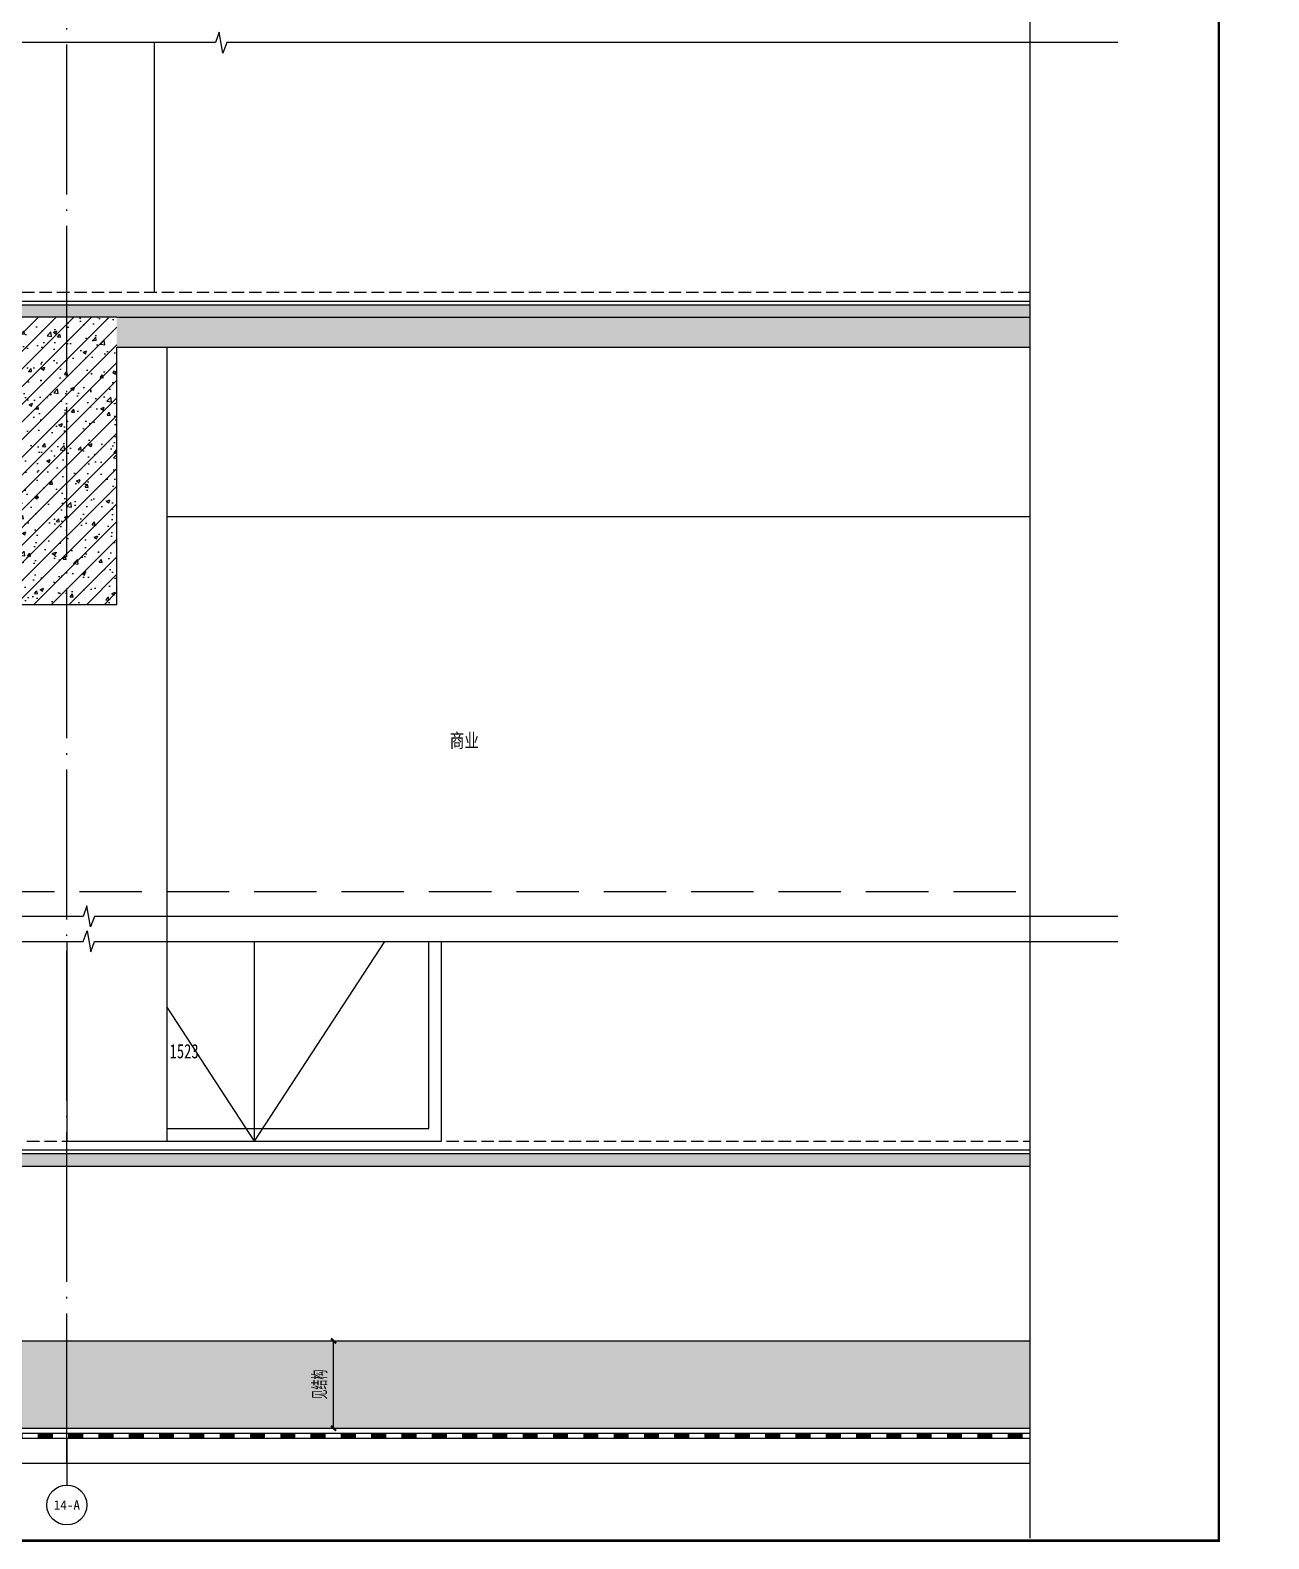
# Model space of a CAD drawing. Extents: x 57342 to 87103, y 19822 to 43940.
# Drawn here: x 64262 to 69223, y 24189 to 30232 of the extents above; entities that cross this region are included whole.
import ezdxf
from ezdxf.enums import TextEntityAlignment as Align

# ---------------------------------------------------------------- set-up
doc = ezdxf.new("R2010")
doc.units = 0
doc.header["$LTSCALE"] = 1000
doc.header["$MEASUREMENT"] = 0
doc.linetypes.add('DASH', pattern=[0.35, 0.25, -0.1])
doc.linetypes.add('DOTE', pattern=[2.42, 2, -0.2, 0.02, -0.2])
for name, color, linetype in [('01-标注_尺寸', 124, 'Continuous'), ('01-标注_符号', 200, 'Continuous'), ('01-标注_轴线坐标', 132, 'Continuous'), ('02-TEXT_标注', 130, 'Continuous'), ('02-TEXT_轴号', 7, 'Continuous'), ('05-填充_天正', 26, 'Continuous'), ('A-C_门', 150, 'Continuous'), ('A-O_防水层', 222, 'Continuous'), ('A-STR-面层', 191, 'Continuous'), ('A-SUR_保温', 222, 'Continuous'), ('A-SUR_吊顶', 40, 'Continuous'), ('A-SUR_面层', 191, 'Continuous'), ('A-TECH_结构', 21, 'Continuous'), ('A_AXIS-轴线', 36, 'DOTE'), ('A_STR-砼墙', 51, 'Continuous'), ('A_STR-砼柱', 51, 'Continuous')]:
    doc.layers.add(name, color=color, linetype=linetype)
doc.styles.add('_TCH_AXIS', font='STXIHEI_0.TTF', dxfattribs={"width": 0.75})
doc.styles.add('_TCH_DIM_T3', font='ros.shx', dxfattribs={"width": 0.705882, "bigfont": 'jd.shx'})
doc.styles.get("Standard").update_dxf_attribs({"font": 'STXIHEI_0.TTF', "width": 0.75})
doc.dimstyles.new('_TCH_ARCH&&20', dxfattribs={"dimtxt": 59.5, "dimasz": 20, "dimexe": 50, "dimexo": 60, "dimgap": 25.25, "dimtad": 1, "dimdec": 0, "dimzin": 0, "dimdsep": 46, "dimtxsty": '_TCH_DIM_T3', "dimblk": 'ARCHTICK', "dimcen": 0.09, "dimclrt": 7, "dimazin": 2, "dimtfac": 1, "dimtdec": 0, "dimtix": 1, "dimtmove": 2, "dimatfit": 3, "dimfxl": 0, "dimtolj": 1, "dimtzin": 0, "dimarcsym": 0})
pattern_1 = [(45, (0, 0), (-35.35534, 35.35534), []), (50, (0, 0), (143.45204, -12.55043), [15, -165]), (355, (0, 0), (-27.75027, 150.43843), [12, -132]), (100.4514, (11.95, -1.05), (115.70188, 137.8879), [12.74804, -140.22842]), (46.1842, (0, 40), (213.4482, -33.1038), [22.5, -247.5]), (96.6356, (17.79, 37.24), (186.93254, 194.8236), [19.12206, -210.3426]), (351.1842, (0, 40), (186.9324, 194.8237), [18, -198]), (21, (20, 30), (119.38141, -80.52378), [15, -165]), (326, (20, 30), (48.66307, 145.03), [12, -132]), (71.4514, (29.95, 23.29), (168.04453, 64.5061), [12.74804, -140.22842]), (37.5, (0, 0), (2.43197, 66.57877), [0, -130.4, 0, -134, 0, -132.5]), (7.5, (0, 0), (52.61391, 78.88234), [0, -76.4, 0, -127.4, 0, -50.5]), (327.5, (-44.6, 0), (106.764487, -4.510974), [0, -50, 0, -156, 0, -207]), (317.5, (-64.6, 0), (116.63723, 20.021), [0, -65, 0, -103.6, 0, -147])]
pattern_2 = [(50, (0, 0), (36.436934, -3.187817), [3.81, -41.91]), (355, (0, 0), (-7.048565, 38.211329), [3.048, -33.528]), (100.451, (3.036, -0.266), (29.3885, 35.023338), [3.238, -35.618]), (46.1842, (0, 10.16), (54.215808, -8.408466), [5.715, -62.865]), (96.6356, (4.52, 9.46), (47.480847, 49.48511), [4.857, -53.427]), (351.184, (0, 10.16), (47.48092, 49.485024), [4.572, -50.292]), (21, (5.08, 7.62), (30.322976, -20.453104), [3.81, -41.91]), (326, (5.08, 7.62), (12.360406, 36.837593), [3.048, -33.528]), (71.4514, (7.607, 5.916), (42.683298, 16.384572), [3.238, -35.618]), (37.5, (0, 0), (0.6177207, 16.9110078), [0, -33.1216, 0, -34.036, 0, -33.655]), (7.5, (0, 0), (13.3639325, 20.036115), [0, -19.4056, 0, -32.3596, 0, -12.827]), (327.5, (-11.328, 0), (27.118119, -1.1457488), [0, -12.7, 0, -39.624, 0, -52.578]), (317.5, (-16.408, 0), (29.625836, 5.085298), [0, -16.51, 0, -26.3144, 0, -37.338])]

# ---------------------------------------------------------------- blocks, each defined once
blk = doc.blocks.new('图框-A1+1-4')
for points, const_width in [([(0, 0), (1051, 0), (1051, 594), (0, 594)], 0.05), ([(976, 584), (25, 584), (25, 10), (976, 10)], 0.5)]:
    blk.add_lwpolyline(points, close=True, dxfattribs=dict(const_width=const_width))
blk = doc.blocks.new('$LinePat$防水层2')
at = {"color": 0}
blk.add_line((0, 0), (600, 0), dxfattribs=at)
blk.add_solid([(150, 0), (450, 0), (150, -100), (450, -100)], dxfattribs=at)
blk = doc.blocks.new('_ArchTick')
at = {"color": 0, "linetype": 'ByBlock', "const_width": 0.4}
blk.add_lwpolyline([(-0.5, -0.5), (0.5, 0.5)], dxfattribs=at)
blk = doc.blocks.new('*D255')
at = {"layer": '01-标注_尺寸', "color": 0, "lineweight": -2, "transparency": 16777216}
for p, q in [((65198.4, 24981.6), (65527.5, 24981.6)), ((65477.5, 24631.6), (65477.5, 24981.6)), ((65198.4, 24631.6), (65527.5, 24631.6))]:
    blk.add_line(p, q, dxfattribs=at)
at = {"layer": 'Defpoints', "color": 0, "transparency": 16777216}
for p in [(65138.4, 24981.6), (65477.5, 24981.6), (65138.4, 24631.6)]:
    blk.add_point(p, dxfattribs=at)
at = {"layer": '01-标注_尺寸', "color": 0, "lineweight": -2, "transparency": 16777216, "xscale": 20, "yscale": 20, "zscale": 20}
for p, rotation in [((65477.5, 24981.6), 90), ((65477.5, 24631.6), 270)]:
    blk.add_blockref('_ArchTick', p, dxfattribs=dict(at, rotation=rotation))
at = {"layer": '01-标注_尺寸', "color": 7, "transparency": 16777216, "insert": (65422.5, 24806.6), "char_height": 59.5, "attachment_point": 5, "rotation": 90, "style": '_TCH_DIM_T3'}
blk.add_mtext('\\A1;见结构', dxfattribs=at)

msp = doc.modelspace()

# ---------------------------------------------------------------- hatches: boundary and pattern name
at = {"layer": '05-填充_天正'}
h = msp.add_hatch(dxfattribs=at)
h.set_pattern_fill('AR-CONC', color=256, scale=20, style=0)
h.set_pattern_definition(pattern_2)
h.paths.add_polyline_path([(62409.4, 29131.6), (62409.4, 29081.6), (64409.4, 29081.6), (64409.4, 29131.6)])
h = msp.add_hatch(dxfattribs=at)
h.set_pattern_fill('AR-CONC', color=256, scale=20, style=0)
h.set_pattern_definition(pattern_2)
h.paths.add_polyline_path([(64409.4, 29131.6), (64409.4, 29081.6), (68267.4, 29081.6), (68267.4, 29131.6)])
h = msp.add_hatch(dxfattribs=at)
h.set_pattern_fill('钢筋混凝土', color=256, scale=20, style=0)
h.set_pattern_definition(pattern_1)
h.paths.add_polyline_path([(64209.4, 29081.6), (64209.4, 27931.6), (64609.4, 27931.6), (64609.4, 29081.6)])
h = msp.add_hatch(dxfattribs=at)
h.set_pattern_fill('钢筋混凝土', color=256, scale=20, style=0)
h.set_pattern_definition(pattern_1)
h.paths.add_polyline_path([(64609.4, 29081.6), (64609.4, 28961.6), (68267.4, 28961.6), (68267.4, 29081.6)])
h = msp.add_hatch(dxfattribs=at)
h.set_pattern_fill('AR-CONC', color=256, scale=20, style=0)
h.set_pattern_definition(pattern_2)
h.paths.add_polyline_path([(62009.4, 25731.6), (62009.4, 25681.6), (68267.4, 25681.6), (68267.4, 25731.6)])
h = msp.add_hatch(dxfattribs=at)
h.set_pattern_fill('钢筋混凝土', color=256, scale=20, style=0)
h.set_pattern_definition(pattern_1)
h.paths.add_polyline_path([(62009.4, 24981.6), (61609.4, 24631.6), (68267.4, 24631.6), (68267.4, 24981.6)])

# ---------------------------------------------------------------- linework, layer by layer
at = {"layer": '01-标注_符号'}
for points in [[(68267.4, 24190.8), (68267.4, 33577.9), (68225.4, 33593.2), (68309.4, 33608), (68267.4, 33622.9), (68267.4, 43010)], [(68617.4, 30181.6), (65049.8, 30181.6), (65034.5, 30139.6), (65019.7, 30223.6), (65004.8, 30181.6), (61437.2, 30181.6)], [(68617.4, 26681.6), (64519.9, 26681.6), (64504.6, 26639.6), (64489.8, 26723.6), (64474.9, 26681.6), (60377.5, 26681.6)], [(60377.5, 26581.6), (64474.9, 26581.6), (64490.2, 26623.6), (64505, 26539.6), (64519.9, 26581.6), (68617.4, 26581.6)]]:
    msp.add_lwpolyline(points, dxfattribs=at)
at = {"layer": '01-标注_轴线坐标'}
msp.add_line((64409.4, 24591.6), (64409.4, 24404.1), dxfattribs=at)
msp.add_circle((64409.4, 24324.1), 80, dxfattribs=at)
at = {"layer": 'A-C_门'}
for points in [[(64409.4, 26581.6), (64409.4, 25781.6), (65909.4, 25781.6), (65909.4, 26581.6)], [(64809.4, 25831.6), (65859.4, 25831.6), (65859.4, 26581.6)], [(65159.4, 26581.6), (65159.4, 25781.6)], [(65681.1, 26581.6), (65159.4, 25781.6)], [(64809.4, 26318.2), (65159.4, 25781.6)]]:
    msp.add_lwpolyline(points, dxfattribs=at)
at = {"layer": 'A-STR-面层', "linetype": 'DASH', "ltscale": 0.2}
for points in [[(62409.4, 29181.6), (68267.4, 29181.6)], [(62009.4, 25781.6), (68267.4, 25781.6)]]:
    msp.add_lwpolyline(points, dxfattribs=at)
at = {"layer": 'A-STR-面层'}
for points in [[(62409.4, 29146.6), (68267.4, 29146.6)], [(62009.4, 25746.6), (68267.4, 25746.6)]]:
    msp.add_lwpolyline(points, dxfattribs=at)
at = {"layer": 'A-SUR_保温'}
for p, q in [((61349.9, 24611.6), (68267.4, 24611.6)), ((61569.4, 24591.6), (68267.4, 24591.6))]:
    msp.add_line(p, q, dxfattribs=at)
msp.add_lwpolyline([(61349.9, 24491.6), (68267.4, 24491.6)], dxfattribs=at)
at = {"layer": 'A-SUR_吊顶', "linetype": 'DASH'}
msp.add_line((62009.4, 26781.6), (68267.4, 26781.6), dxfattribs=at)
at = {"layer": 'A-SUR_面层'}
for p, q in [((62409.4, 29131.6), (64409.4, 29131.6)), ((64409.4, 29131.6), (68267.4, 29131.6)), ((64609.4, 29081.6), (68267.4, 29081.6)), ((62009.4, 25731.6), (68267.4, 25731.6)), ((62009.4, 25681.6), (68267.4, 25681.6))]:
    msp.add_line(p, q, dxfattribs=at)
at = {"layer": 'A-TECH_结构'}
for points in [[(64759.4, 30181.6), (64759.4, 29181.6)], [(64809.4, 28961.6), (64809.4, 25781.6)], [(68267.4, 28281.6), (64809.4, 28281.6)]]:
    msp.add_lwpolyline(points, dxfattribs=at)
at = {"layer": 'A_AXIS-轴线', "ltscale": 0.3}
msp.add_line((64409.4, 24491.6), (64409.4, 37751.5), dxfattribs=at)
at = {"layer": 'A_STR-砼墙'}
for p, q in [((64609.4, 29081.6), (68267.4, 29081.6)), ((64609.4, 28961.6), (68267.4, 28961.6)), ((62009.4, 24981.6), (68267.4, 24981.6)), ((61609.4, 24631.6), (68267.4, 24631.6))]:
    msp.add_line(p, q, dxfattribs=at)
at = {"layer": 'A_STR-砼柱'}
for p, q in [((64609.4, 29081.6), (64209.4, 29081.6)), ((64609.4, 27931.6), (64609.4, 28961.6)), ((64209.4, 27931.6), (64609.4, 27931.6))]:
    msp.add_line(p, q, dxfattribs=at)

# ---------------------------------------------------------------- block references
at = {"xscale": 20, "yscale": 20, "zscale": 20, "rotation": 270}
msp.add_blockref('图框-A1+1-4', (57342.2, 43701.6), dxfattribs=at)
at = {"layer": 'A-O_防水层', "xscale": 0.202266081917144, "yscale": 0.2, "zscale": 0.2, "rotation": 359.9999999999999}
for p in [(64141.1, 24611.6), (64262.5, 24611.6), (64383.9, 24611.6), (64505.2, 24611.6), (64626.6, 24611.6), (64747.9, 24611.6), (64869.3, 24611.6), (64990.6, 24611.6), (65112, 24611.6), (65233.4, 24611.6), (65354.7, 24611.6), (65476.1, 24611.6), (65597.4, 24611.6), (65718.8, 24611.6), (65840.2, 24611.6), (65961.5, 24611.6), (66082.9, 24611.6), (66204.2, 24611.6), (66325.6, 24611.6), (66447, 24611.6), (66568.3, 24611.6), (66689.7, 24611.6), (66811, 24611.6), (66932.4, 24611.6), (67053.8, 24611.6), (67175.1, 24611.6), (67296.5, 24611.6), (67417.8, 24611.6), (67539.2, 24611.6), (67660.6, 24611.6), (67781.9, 24611.6), (67903.3, 24611.6), (68024.6, 24611.6), (68146, 24611.6)]:
    msp.add_blockref('$LinePat$防水层2', p, dxfattribs=at)

# ---------------------------------------------------------------- texts
at = {"layer": '02-TEXT_标注', "width": 0.75}
msp.add_text('商业', height=57.09, dxfattribs=at).set_placement((65942.6, 27357.9))
at = {"layer": '02-TEXT_轴号', "style": '_TCH_AXIS', "width": 0.928571}
msp.add_text('14-A', height=37.84, dxfattribs=at).set_placement((64356.7, 24305.1), (64462.1, 24305.1), align=Align.FIT)
at = {"layer": 'A-C_门', "width": 0.75}
msp.add_text('1523', height=57.09, dxfattribs=at).set_placement((64820.7, 26113.3))

# ---------------------------------------------------------------- dimensions: what is measured, and where the dimension line sits
at = {"layer": '01-标注_尺寸'}
dim = msp.add_aligned_dim(p1=(65138.4, 24631.6), p2=(65138.4, 24981.6), distance=-339.1, text='见结构', dimstyle='_TCH_ARCH&&20', dxfattribs=at)
dim.commit()
dim.dimension.update_dxf_attribs({"geometry": '*D255', "text_midpoint": (65422.5, 24806.6)})

doc.saveas('drawing.dxf')
